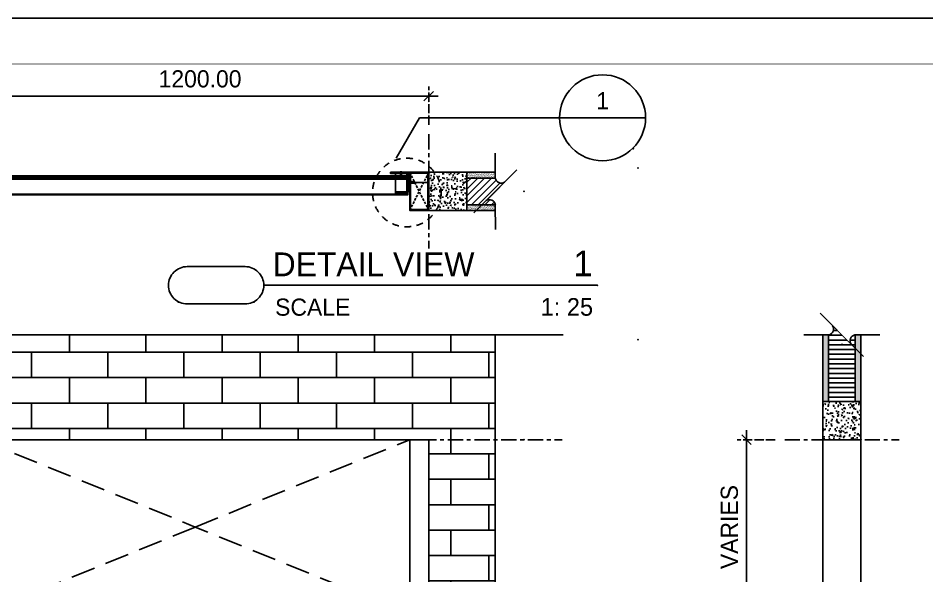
# Model space of a CAD drawing. Header units: millimetres. Extents: x -244126 to 368105, y -173968 to 259060.
# Drawn here: x 2015 to 4399, y 59388 to 60851 of the extents above; entities that cross this region are included whole.
import ezdxf
from ezdxf.enums import TextEntityAlignment as Align

# ---------------------------------------------------------------- set-up
doc = ezdxf.new("R2010")
doc.units = ezdxf.units.MM
doc.header["$MEASUREMENT"] = 0
for name, pattern in [('ACAD_ISO04W100', [30, 24, -3, 0, -3]), ('BORDER2', [22.225, 6.35, -3.175, 6.35, -3.175, 0, -3.175]), ('CENTER', [2, 1.25, -0.25, 0.25, -0.25]), ('HIDDEN', [9.525, 6.35, -3.175]), ('TA_GL_000.00010', [0.000275, 0.0001, -2.5e-05, 2.5e-05, -2.5e-05, 0.0001]), ('TA_GL_040.00000', [110, 40, -10, 10, -10, 40]), ('TA_HL_003.00000', [19.5, 10.65, -8.85]), ('TA_HL_005.00000', [32.5, 17.75, -14.75])]:
    doc.linetypes.add(name, pattern=pattern)
for name, color, linetype in [('000 - D I M', 6, 'Continuous'), ('000 - GRID', 8, 'CENTER'), ('000 - H A T C H', 8, 'Continuous'), ('000 - H I D D E N', 7, 'Continuous'), ('000 - SYMBOL CON', 1, 'Continuous'), ('000 - T E X T', 4, 'Continuous'), ('000 - TITLEBLOCK', 4, 'Continuous'), ('000 - WIPEOUT', 250, 'Continuous'), ('001 - ASCESSORIES', 1, 'Continuous'), ('002 - STRUCTURAL STEEL', 4, 'Continuous'), ('004 - CONCRETE', 5, 'Continuous'), ('004 - WALL', 3, 'Continuous'), ('A04_TUBE SERIES', 7, 'Continuous')]:
    doc.layers.add(name, color=color, linetype=linetype)
doc.styles.add('Cetury Gothic', font='GOTHIC.TTF')
doc.styles.add('CORDIA', font='cordia.shx')
doc.styles.add('MtXpl_BrowalliaUPC', font='BrowalliaUPC.ttf')
doc.styles.add('TA', font='Cordia New.ttf', dxfattribs={"height": 4.5})
doc.dimstyles.new('DIM E-E', dxfattribs={"dimscale": 2, "dimtxt": 0.18, "dimasz": 0.1, "dimexe": 0.1, "dimexo": 0.1, "dimgap": 0.09, "dimtad": 1, "dimtoh": 1, "dimzin": 0, "dimdsep": 46, "dimtxsty": 'CORDIA', "dimblk": 'OBLIQUE', "dimcen": 0.1, "dimdle": 0.1, "dimclrd": 40, "dimclre": 140, "dimclrt": 3, "dimadec": 0, "dimazin": 0, "dimtfac": 1, "dimtix": 1, "dimtmove": 2, "dimatfit": 3, "dimfxl": 1, "dimtolj": 1, "dimtzin": 0, "dimarcsym": 0})
pattern_1 = [(127.5, (-50, 3150), (-3.853648, -0.125987), [0, -3.04, 0, -3.4, 0, -3.25]), (97.5, (-50, 3150), (-5.64429, 3.53955), [0, -1.64, 0, -2.74, 0, -1.05]), (57.5, (-50, 3147.54), (-0.011318, 6.228284), [0, -1, 0, -3.6, 0, -4.7]), (47.5, (-50, 3147.54), (-1.75535, 6.01225), [0, -0.5, 0, -2.36, 0, -2.7])]
pattern_2 = [(37.5, (2350, 50), (-0.125987, 3.853648), [0, -3.04, 0, -3.4, 0, -3.25]), (7.5, (2350, 50), (3.53955, 5.64429), [0, -1.64, 0, -2.74, 0, -1.05]), (327.5, (2347.54, 50), (6.228284, 0.01132), [0, -1, 0, -3.6, 0, -4.7]), (317.5, (2347.54, 50), (6.01225, 1.75535), [0, -0.5, 0, -2.36, 0, -2.7])]

# ---------------------------------------------------------------- blocks, each defined once
blk = doc.blocks.new('*U3711')
at = {"layer": '000 - H A T C H'}
h = blk.add_hatch(dxfattribs=at)
h.set_pattern_fill('AR-BRSTD', color=0, scale=25)
h.set_pattern_definition([(0, (-1350, -100), (0, 66.675), []), (90, (-1350, -100), (-100, 66.675), [66.675, -66.675])])
h.paths.add_polyline_path([(-250, 3000), (-250, 0), (0, 0), (0, 2700), (2400, 2700), (2400, 0), (2650, 0), (2650, 3000)])
at = {"layer": '004 - WALL', "color": 0, "linetype": 'ByBlock'}
blk.add_lwpolyline([(2650, 3000), (-250, 3000), (-250, 0), (0, 0), (0, 2700), (2400, 2700), (2400, 0), (2650, 0), (2650, 3000)], close=True, dxfattribs=at)
blk = doc.blocks.new('A$Cfd196da9')
at = {"color": 0, "linetype": 'ByBlock', "const_width": 0.1}
blk.add_lwpolyline([(-143.5, -98), (96.5, -98), (96.5, 99), (-143.5, 99)], close=True, dxfattribs=at)
blk = doc.blocks.new('*U3058')
at = {"layer": '000 - TITLEBLOCK', "color": 250}
blk.add_lwpolyline([(0, 0), (5940, 0), (5940, 4200), (0, 4200)], close=True, dxfattribs=at)
at = {"layer": '000 - T E X T', "color": 3, "xscale": 20, "yscale": 20, "zscale": 20}
blk.add_blockref('A$Cfd196da9', (2970, 2100), dxfattribs=at)
at = {"color": 4, "style": 'TA'}
blk.add_attdef('PAPER_SIZE', text='', height=25, dxfattribs=at).set_placement((5686, 99.7), align=Align.MIDDLE_RIGHT)
blk.add_attdef('SCALE_SIZE', text='', height=25, dxfattribs=at).set_placement((5735.1, 100.3), align=Align.MIDDLE_LEFT)
at = {"layer": '000 - T E X T', "color": 250, "style": 'TA'}
for tag, height, p in [('SUPERLINK', 20, (172.6, 4157.7)), ('NAMEFILE', 20, (172.6, 4117.6)), ('SC', 400, (33.6, 3752.1))]:
    blk.add_attdef(tag, text='', height=height, dxfattribs=at).set_placement(p, align=Align.MIDDLE_LEFT)
at = {"layer": '000 - T E X T', "color": 4, "style": 'TA'}
for tag, height, p in [('PRELIM_NAME_JOB_1', 20, (5246.7, 3301.9)), ('PRELIM_NAME_JOB_2', 20, (5246.7, 3258.3)), ('PRELIM_NAME_PROJECT_1', 30, (4948.1, 3093.1)), ('PRELIM_NAME_PROJECT_2', 30, (4948.1, 3019.1)), ('PRELIM_NAME_PROJECT_3', 30, (4948.1, 2945.1)), ('PRELIM_NAME_TITLE_3', 24, (4955.1, 739.9)), ('DRAWING_NO1', 24, (4946.1, 329.2)), ('DRAWING_NO2', 24, (4946.1, 249.1)), ('PRELIM_NAME_TITLE_1', 1.2, (247.8, 43.7)), ('PRELIM_NAME_TITLE_2', 1.2, (247.8, 40.3))]:
    blk.add_attdef(tag, text='', height=height, dxfattribs=at).set_placement(p, align=Align.MIDDLE_LEFT)
at = {"layer": '000 - T E X T', "color": 4, "style": 'Cetury Gothic'}
for tag, p in [('SHEET_NO.', (5615.8, 340)), ('TOTAL_SHEET_NO.', (5609.7, 176.4))]:
    blk.add_attdef(tag, text='', height=36, dxfattribs=at).set_placement(p, align=Align.CENTER)
at = {"layer": '000 - T E X T', "color": 4, "style": 'TA'}
blk.add_attdef('NAME_REMARK', (552.9, 173), '', height=40, dxfattribs=at)
blk = doc.blocks.new('*U3714')
at = {"layer": '002 - STRUCTURAL STEEL', "color": 0, "linetype": 'ByBlock'}
blk.add_lwpolyline([(0, 50), (2700, 50), (2700, 0), (0, 0)], close=True, dxfattribs=at)
blk = doc.blocks.new('000 - CONCRETE_COLUMN_100x100mm.-CUT_VIEW')
at = {"layer": '000 - H A T C H'}
h = blk.add_hatch(dxfattribs=at)
h.set_pattern_fill('AR-CONC', color=256, scale=4)
h.set_pattern_definition([(50, (-55619.507, -25057.84), (28.690407, -2.510085), [3, -33]), (355, (-55619.507, -25057.84), (-5.550053, 30.087685), [2.4, -26.4]), (100.451444, (-55617.116, -25058.05), (23.140354, 27.5776), [2.549608, -28.045684]), (46.1842, (-55619.507, -25049.84), (42.689653, -6.620771), [4.5, -49.5]), (96.635635, (-55615.95, -25050.39), (37.386478, 38.964744), [3.824414, -42.06855]), (351.18416, (-55619.507, -25049.84), (37.386478, 38.964744), [3.6, -39.6]), (21, (-55615.507, -25051.84), (23.876282, -16.104756), [3, -33]), (326, (-55615.507, -25051.84), (9.732613, 29.006002), [2.4, -26.4]), (71.451445, (-55613.517, -25053.182), (33.608895, 12.901246), [2.549608, -28.045684]), (37.5, (-55619.507, -25057.84), (0.4863942, 13.3157542), [0, -26.08, 0, -26.8, 0, -26.5]), (7.5, (-55619.507, -25057.84), (10.5227815, 15.7764685), [0, -15.28, 0, -25.48, 0, -10.1]), (327.5, (-55628.427, -25057.84), (21.3528974, -0.9021949), [0, -10, 0, -31.2, 0, -41.4]), (317.5, (-55632.427, -25057.84), (23.327447, 4.0041993), [0, -13, 0, -20.72, 0, -29.4])])
h.paths.add_polyline_path([(-50, -50), (50, -50), (50, 50), (-50, 50)])
at = {"layer": '004 - CONCRETE'}
blk.add_lwpolyline([(-50, -50), (50, -50), (50, 50), (-50, 50)], close=True, dxfattribs=at)
blk = doc.blocks.new('*U3716')
at = {"layer": '000 - H A T C H'}
h = blk.add_hatch(dxfattribs=at)
h.set_pattern_fill('AR-SAND', color=8, scale=2, angle=90)
h.set_pattern_definition(pattern_1)
h.paths.add_polyline_path([(-100, 3000), (-100, 2800), (-85, 2800), (-85, 3000)])
h = blk.add_hatch(dxfattribs=at)
h.set_pattern_fill('ANSI31', color=8, scale=100, angle=135)
h.set_pattern_definition([(180, (43909.929, -40231.306), (-2e-15, -12.5), [])])
h.paths.add_polyline_path([(-15, 3000), (-15, 2800), (-85, 2800), (-85, 3000)])
h = blk.add_hatch(dxfattribs=at)
h.set_pattern_fill('AR-SAND', color=8, scale=2, angle=90)
h.set_pattern_definition(pattern_1)
h.paths.add_polyline_path([(-15, 2800), (-15, 3000), (0, 3000), (0, 2800)])
at = {"color": 3}
for points in [[(-100, 3000), (-100, 2800), (-85, 2800), (-85, 3000)], [(-15, 2800), (-15, 3000), (0, 3000), (0, 2800)]]:
    blk.add_lwpolyline(points, close=True, dxfattribs=at)
at = {"color": 2}
blk.add_lwpolyline([(-15, 3000), (-15, 2800), (-85, 2800), (-85, 3000)], close=True, dxfattribs=at)
at = {"layer": '004 - WALL', "color": 0, "linetype": 'ByBlock'}
blk.add_lwpolyline([(0, 0), (-100, 0), (-100, 2700), (0, 2700)], close=True, dxfattribs=at)
at = {"color": 3, "xscale": -1, "rotation": 90}
blk.add_blockref('000 - CONCRETE_COLUMN_100x100mm.-CUT_VIEW', (-50, 2750), dxfattribs=at)
blk = doc.blocks.new('*U3717')
at = {"color": 3}
blk.add_wipeout([(-0.969, 1.974), (0.974, 0.031), (0.89, 0.219), (0.871, 0.424), (0.917, 0.625), (1.025, 0.8), (1.184, 0.931), (1.375, 1.006), (4, 1.006), (4, 4.406), (-3.997, 4.404), (-3.997, 1.004), (-1.37, 1.006), (-1.179, 1.079), (-1.021, 1.21), (-0.913, 1.384), (-0.866, 1.583), (-0.885, 1.787)], dxfattribs=at).dxf.layer = '000 - WIPEOUT'
at = {"color": 250}
blk.add_lwpolyline([(4, 1.006), (4, 1.006)], dxfattribs=at)
at = {"color": 3}
blk.add_point((0.003, 0.003), dxfattribs=at)
at = {"layer": '000 - SYMBOL CON', "color": 0, "extrusion": (0, 0, -1)}
blk.add_line((2.269, -1.263), (-2.269, 3.275), dxfattribs=at)
at = {"layer": '000 - SYMBOL CON', "color": 0}
for p, q in [((-1.37, 1.006), (-3.997, 1.004)), ((1.375, 1.006), (4, 1.006))]:
    blk.add_line(p, q, dxfattribs=at)
at = {"layer": '000 - SYMBOL CON', "color": 0, "extrusion": (0, 0, -1)}
for centre, radius, start, end in [((1.499, 1.626), 0.634, 146.72715, 258.27285), ((-1.507, 0.382), 0.638, 326.67996, 78.07944)]:
    blk.add_arc(centre, radius, start, end, dxfattribs=at)
blk = doc.blocks.new('*U3741')
at = {"layer": '000 - H A T C H'}
h = blk.add_hatch(dxfattribs=at)
h.set_pattern_fill('AR-SAND', color=8, scale=2)
h.set_pattern_definition(pattern_2)
h.paths.add_polyline_path([(2600, 100), (2500, 100), (2500, 85), (2600, 85)])
h = blk.add_hatch(dxfattribs=at)
h.set_pattern_fill('ANSI31', color=8, scale=100)
h.set_pattern_definition([(45, (-4000, 9e-14), (-8.838835, 8.838835), [])])
h.paths.add_polyline_path([(2600, 15), (2500, 15), (2500, 85), (2600, 85)])
h = blk.add_hatch(dxfattribs=at)
h.set_pattern_fill('AR-SAND', color=8, scale=2)
h.set_pattern_definition(pattern_2)
h.paths.add_polyline_path([(2500, 15), (2600, 15), (2600, 0), (2500, 0)])
at = {"color": 3}
for points in [[(2600, 100), (2500, 100), (2500, 85), (2600, 85)], [(2500, 15), (2600, 15), (2600, 0), (2500, 0)]]:
    blk.add_lwpolyline(points, close=True, dxfattribs=at)
at = {"color": 2}
blk.add_lwpolyline([(2600, 15), (2500, 15), (2500, 85), (2600, 85)], close=True, dxfattribs=at)
at = {"color": 3, "xscale": -1}
blk.add_blockref('000 - CONCRETE_COLUMN_100x100mm.-CUT_VIEW', (2450, 50), dxfattribs=at)
blk = doc.blocks.new('*U3744')
at = {"color": 250}
blk.add_wipeout([(50, 0), (50, 100), (0, 100), (0, 0)], dxfattribs=at).dxf.layer = '000 - WIPEOUT'
at = {"layer": '000 - H A T C H'}
h = blk.add_hatch(dxfattribs=at)
h.set_pattern_fill('ANSI32', color=256, scale=0.25)
h.set_pattern_definition([(45, (37.5, 87.5), (-1.6838, 1.6838), []), (45, (38.6225, 87.5), (-1.6838, 1.6838), [])])
edge = h.paths.add_edge_path()
edge.add_line((50, 3), (50, 97))
edge.add_arc((47, 97), 3, 0, 90)
edge.add_line((47, 100), (3, 100))
edge.add_arc((3, 97), 3, 90, 180)
edge.add_line((0, 97), (0, 3))
edge.add_arc((3, 3), 3, 180, 270)
edge.add_line((3, 0), (47, 0))
edge.add_arc((47, 3), 3, 270, 360)
edge = h.paths.add_edge_path(flags=16)
edge.add_line((47.7, 4.3), (47.7, 95.7))
edge.add_arc((45.7, 95.7), 2, 0, 90)
edge.add_line((45.7, 97.7), (4.3, 97.7))
edge.add_arc((4.3, 95.7), 2, 90, 180)
edge.add_line((2.3, 95.7), (2.3, 4.3))
edge.add_arc((4.3, 4.3), 2, 180, 270)
edge.add_line((4.3, 2.3), (45.7, 2.3))
edge.add_arc((45.7, 4.3), 2, 270, 360)
at = {"layer": '000 - H I D D E N', "color": 8, "linetype": 'HIDDEN'}
for p, q in [((50, 0), (0, 100)), ((50, 100), (0, 0))]:
    blk.add_line(p, q, dxfattribs=at)
at = {"layer": '002 - STRUCTURAL STEEL', "color": 0}
for points in [[(50, 3), (50, 97, 0.414214), (47, 100), (3, 100, 0.414214), (0, 97), (0, 3, 0.414214), (3, 0), (47, 0, 0.414214)], [(47.7, 4.3), (47.7, 95.7, 0.414214), (45.7, 97.7), (4.3, 97.7, 0.414214), (2.3, 95.7), (2.3, 4.3, 0.414214), (4.3, 2.3), (45.7, 2.3, 0.414214)]]:
    blk.add_lwpolyline(points, format="xyb", close=True, dxfattribs=at)
at = {"layer": 'Defpoints', "color": 250}
blk.add_lwpolyline([(50, 0), (50, 100), (0, 100), (0, 0)], close=True, dxfattribs=at)
blk = doc.blocks.new('*U3750')
at = {"color": 3}
blk.add_wipeout([(1.375, 3.006), (1.184, 2.931), (1.025, 2.8), (0.917, 2.625), (0.871, 2.424), (0.89, 2.219), (0.974, 2.031), (-0.969, 3.974), (-0.885, 3.787), (-0.866, 3.583), (-0.913, 3.384), (-1.021, 3.21), (-1.179, 3.079), (-1.37, 3.006), (-59.997, 3.02), (-59.997, -0.38), (60, -0.394), (60, 3.006)], dxfattribs=at).dxf.layer = '000 - WIPEOUT'
at = {"color": 250}
blk.add_lwpolyline([(60, 3.006), (60, 3.006)], dxfattribs=at)
at = {"color": 3}
blk.add_point((0.003, 0.003), dxfattribs=at)
at = {"layer": '000 - SYMBOL CON', "color": 0, "extrusion": (0, 0, -1)}
blk.add_line((2.269, 0.737), (-2.269, 5.275), dxfattribs=at)
at = {"layer": '000 - SYMBOL CON', "color": 0}
for p, q in [((-1.37, 3.006), (-59.997, 3.02)), ((1.375, 3.006), (60, 3.006))]:
    blk.add_line(p, q, dxfattribs=at)
at = {"layer": '000 - SYMBOL CON', "color": 0, "extrusion": (0, 0, -1)}
for centre, radius, start, end in [((1.499, 3.626), 0.634, 146.72715, 258.27285), ((-1.507, 2.382), 0.638, 326.67996, 78.07944)]:
    blk.add_arc(centre, radius, start, end, dxfattribs=at)
blk = doc.blocks.new('*U3752')
at = {"color": 3}
blk.add_wipeout([(1.375, 3.006), (1.184, 2.931), (1.025, 2.8), (0.917, 2.625), (0.871, 2.424), (0.89, 2.219), (0.974, 2.031), (-0.969, 3.974), (-0.885, 3.787), (-0.866, 3.583), (-0.913, 3.384), (-1.021, 3.21), (-1.179, 3.079), (-1.37, 3.006), (-3.997, 3.004), (-3.997, -0.396), (4, -0.394), (4, 3.006)], dxfattribs=at).dxf.layer = '000 - WIPEOUT'
at = {"color": 250}
blk.add_lwpolyline([(4, 3.006), (4, 3.006)], dxfattribs=at)
at = {"color": 3}
blk.add_point((0.003, 0.003), dxfattribs=at)
at = {"layer": '000 - SYMBOL CON', "color": 0, "extrusion": (0, 0, -1)}
blk.add_line((2.269, 0.737), (-2.269, 5.275), dxfattribs=at)
at = {"layer": '000 - SYMBOL CON', "color": 0}
for p, q in [((-1.37, 3.006), (-3.997, 3.004)), ((1.375, 3.006), (4, 3.006))]:
    blk.add_line(p, q, dxfattribs=at)
at = {"layer": '000 - SYMBOL CON', "color": 0, "extrusion": (0, 0, -1)}
for centre, radius, start, end in [((1.499, 3.626), 0.634, 146.72715, 258.27285), ((-1.507, 2.382), 0.638, 326.67996, 78.07944)]:
    blk.add_arc(centre, radius, start, end, dxfattribs=at)
blk = doc.blocks.new('*U3718')
at = {"color": 3}
blk.add_wipeout([(-0.969, 1.974), (0.974, 0.031), (0.89, 0.219), (0.871, 0.424), (0.917, 0.625), (1.025, 0.8), (1.184, 0.931), (1.375, 1.006), (62.109, 1.006), (62.109, 4.406), (-62.792, 4.421), (-62.792, 1.021), (-1.37, 1.006), (-1.179, 1.079), (-1.021, 1.21), (-0.913, 1.384), (-0.866, 1.583), (-0.885, 1.787)], dxfattribs=at).dxf.layer = '000 - WIPEOUT'
at = {"color": 250}
blk.add_lwpolyline([(62.109, 1.006), (62.109, 1.006)], dxfattribs=at)
at = {"layer": '000 - SYMBOL CON', "color": 0}
blk.add_line((1.375, 1.006), (62.109, 1.006), dxfattribs=at)
blk = doc.blocks.new('*U3721')
at = {"color": 3}
blk.add_point((0, -2900), dxfattribs=at)
at = {"layer": '000 - GRID', "color": 0, "linetype": 'ByBlock'}
blk.add_line((0, 100), (0, -3000), dxfattribs=at)
at = {"style": 'TA', "flags": 1}
blk.add_attdef('LOCATION', (6, 6), '', height=4.5, dxfattribs=at)
blk = doc.blocks.new('*U864')
at = {"color": 4}
blk.add_line((-4.258, 5.701), (-39.258, 5.701), dxfattribs=at)
at = {"linetype": 'TA_GL_000.00010'}
blk.add_point((0, 18), dxfattribs=at)
for p in [(-4.258, 5.701), (0, 0)]:
    blk.add_point(p)
at = {"layer": '000 - SYMBOL CON', "color": 0, "linetype": 'ByBlock'}
blk.add_lwpolyline([(-47.299, 7.66, 0.414214), (-49.258, 5.701, 0.414214), (-47.299, 3.741), (-41.218, 3.741, 0.414214), (-39.258, 5.701, 0.414214), (-41.218, 7.66)], format="xyb", close=True, dxfattribs=at)
at = {"color": 4, "linetype": 'BORDER2', "style": 'Cetury Gothic'}
blk.add_text('SCALE', height=1.8, dxfattribs=at).set_placement((-38.07, 2.508))
at = {"color": 0, "style": 'TA'}
for tag, p in [('HEADING2', (-38.329, 10.65)), ('HEADING', (-38.329, 6.65))]:
    blk.add_attdef(tag, p, '', height=2.5, dxfattribs=at)
for tag, height, p in [('LO', 2.7, (-4.758, 6.65)), ('SC', 1.85, (-4.7, 2.508))]:
    blk.add_attdef(tag, text='', height=height, dxfattribs=at).set_placement(p, align=Align.RIGHT)
at = {"layer": '000 - T E X T', "color": 0, "style": 'MtXpl_BrowalliaUPC'}
blk.add_attdef('NO.CODE', text='', height=2, dxfattribs=at).set_placement((-44.258, 5.701), align=Align.MIDDLE_CENTER)
blk = doc.blocks.new('*U3754')
at = {"color": 3}
blk.add_point((0, -100), dxfattribs=at)
at = {"layer": '000 - GRID', "color": 0, "linetype": 'ByBlock'}
blk.add_line((0, 100), (0, -200), dxfattribs=at)
at = {"layer": '000 - GRID', "color": 0}
blk.add_point((0, 0), dxfattribs=at)
at = {"style": 'TA', "flags": 1}
blk.add_attdef('LOCATION', (6, 6), '', height=4.5, dxfattribs=at)
blk = doc.blocks.new('_Oblique')
at = {"color": 0, "linetype": 'ByBlock', "lineweight": -2}
blk.add_line((-0.5, -0.5), (0.5, 0.5), dxfattribs=at)
blk = doc.blocks.new('*D3800')
at = {"layer": '000 - D I M', "color": 140, "linetype": 'ACAD_ISO04W100', "lineweight": -2, "transparency": 16777216}
for p, q in [((1892.4, 60571.1), (1892.4, 60671.1)), ((3092.4, 60571.1), (3092.4, 60671.1))]:
    blk.add_line(p, q, dxfattribs=at)
at = {"layer": '000 - D I M', "color": 40, "lineweight": -2, "transparency": 16777216}
blk.add_line((1867.4, 60646.1), (3117.4, 60646.1), dxfattribs=at)
at = {"layer": 'Defpoints', "color": 0, "transparency": 16777216}
for p in [(3092.4, 60646.1), (1892.4, 60546.1), (3092.4, 60546.1)]:
    blk.add_point(p, dxfattribs=at)
at = {"layer": '000 - D I M', "color": 40, "lineweight": -2, "transparency": 16777216, "xscale": 25, "yscale": 25, "zscale": 25, "rotation": 180}
blk.add_blockref('_Oblique', (1892.4, 60646.1), dxfattribs=at)
at = {"layer": '000 - D I M', "color": 40, "lineweight": -2, "transparency": 16777216, "xscale": 25, "yscale": 25, "zscale": 25}
blk.add_blockref('_Oblique', (3092.4, 60646.1), dxfattribs=at)
at = {"layer": '000 - D I M', "color": 3, "transparency": 16777216, "insert": (2492.4, 60691.1), "char_height": 45, "attachment_point": 5, "style": 'CORDIA'}
blk.add_mtext('\\A1;1200.00', dxfattribs=at)
blk = doc.blocks.new('*U4245')
at = {"color": 2}
blk.add_line((-4.511, 0), (4.511, 0), dxfattribs=at)
blk.add_circle((0, 0), 4.511, dxfattribs=at)
at = {"color": 7}
blk.add_point((3.241, -3.241), dxfattribs=at)
at = {"layer": '000 - SYMBOL CON', "color": 2, "linetype": 'ByBlock'}
blk.add_lwpolyline([(-21.66, -4.238), (-19.213, 0), (-4.511, 0)], dxfattribs=at)
at = {"color": 2, "style": 'Cetury Gothic'}
for tag, p in [('DETAIL_NO.', (0, 1.792)), ('DRAWING_NO.', (0, -1.792))]:
    blk.add_attdef(tag, text='', height=1.8, dxfattribs=at).set_placement(p, align=Align.MIDDLE_CENTER)
blk = doc.blocks.new('*D3802')
at = {"layer": 'A04_TUBE SERIES', "color": 40, "lineweight": -2, "transparency": 16777216}
blk.add_line((3926.3, 59261.6), (3926.3, 59769.5), dxfattribs=at)
at = {"layer": 'A04_TUBE SERIES', "color": 140, "linetype": 'ACAD_ISO04W100', "lineweight": -2, "transparency": 16777216}
for p, q in [((4001.3, 59744.5), (3901.3, 59744.5)), ((4001.3, 59286.6), (3901.3, 59286.6))]:
    blk.add_line(p, q, dxfattribs=at)
at = {"layer": 'Defpoints', "color": 0, "transparency": 16777216}
for p in [(3926.3, 59744.5), (4026.3, 59744.5), (4026.3, 59286.6)]:
    blk.add_point(p, dxfattribs=at)
at = {"layer": 'A04_TUBE SERIES', "color": 40, "lineweight": -2, "transparency": 16777216, "xscale": 25, "yscale": 25, "zscale": 25}
for p, rotation in [((3926.3, 59744.5), 90), ((3926.3, 59286.6), 270)]:
    blk.add_blockref('_Oblique', p, dxfattribs=dict(at, rotation=rotation))
at = {"layer": 'A04_TUBE SERIES', "color": 3, "transparency": 16777216, "insert": (3881.3, 59515.5), "char_height": 45, "attachment_point": 5, "rotation": 90, "style": 'CORDIA'}
blk.add_mtext('\\A1;VARIES', dxfattribs=at)
blk = doc.blocks.new('000 - ASSCESSORIES_FAMELINE_AL.FLEX_BK_FOR_70Z_[70Z-BK]_TOP_VIEW')
at = {"color": 3}
blk.add_point((0, 0), dxfattribs=at)
at = {"layer": '001 - ASCESSORIES', "color": 8}
for p, q in [((-45.1, -15), (-45.1, 15)), ((-6.2, -15), (-6.2, 15))]:
    blk.add_line(p, q, dxfattribs=at)
at = {"layer": '001 - ASCESSORIES', "color": 0, "linetype": 'ByBlock'}
blk.add_lwpolyline([(-49.9, 15), (2.7, 15), (2.7, -15), (-49.9, -15)], close=True, dxfattribs=at)
blk = doc.blocks.new('*U3770')
at = {"color": 8}
for p, q in [((1190.4, -230), (1190.4, -1345)), ((1190.4, -230), (1190.4, -1345)), ((1190.5, -230), (1190.5, -1345)), ((1190.7, -230), (1190.7, -1345)), ((1190.8, -230), (1190.8, -1345)), ((1191.1, -230), (1191.1, -1345)), ((1191.3, -230), (1191.3, -1345)), ((1191.6, -230), (1191.6, -1345)), ((1192.2, -230), (1192.2, -1345)), ((1232.1, -230), (1232.1, -1345)), ((1232.2, -230), (1232.2, -1345)), ((1232.3, -230), (1232.3, -1345)), ((1232.4, -230), (1232.4, -1345)), ((1232.6, -230), (1232.6, -1345)), ((1232.9, -230), (1232.9, -1345)), ((1233.1, -230), (1233.1, -1345)), ((1233.4, -230), (1233.4, -1345)), ((1234.1, -230), (1234.1, -1345)), ((1235.3, -230), (1235.3, -1345)), ((1236.5, -230), (1236.5, -1345)), ((1236.8, -230), (1236.8, -1345)), ((1237.2, -230), (1237.2, -1345)), ((1237.5, -230), (1237.5, -1345)), ((1237.8, -230), (1237.8, -1345))]:
    blk.add_line(p, q, dxfattribs=at)
at = {"color": 3}
blk.add_lwpolyline([(1240.1, -1345), (1190.4, -1345), (1190.4, -230), (1240.1, -230)], close=True, dxfattribs=at)
at = {"layer": '001 - ASCESSORIES', "color": 1, "linetype": 'ByBlock'}
for p in [(1243.9, -247.5), (1243.9, -1327.5)]:
    blk.add_blockref('000 - ASSCESSORIES_FAMELINE_AL.FLEX_BK_FOR_70Z_[70Z-BK]_TOP_VIEW', p, dxfattribs=at)
blk = doc.blocks.new('*U3771')
at = {"layer": '000 - H A T C H'}
h = blk.add_hatch(dxfattribs=at)
h.set_pattern_fill('ANSI32', color=256, scale=0.1)
h.set_pattern_definition([(45, (0, 0), (-0.673519, 0.673519), []), (45, (0.449, 0), (-0.673519, 0.673519), [])])
edge = h.paths.add_edge_path()
edge.add_line((0, 1.5), (0, 50))
edge.add_line((0, 50), (-3, 50))
edge.add_line((-3, 50), (-3, 3))
edge.add_line((-3, 3), (-50, 3))
edge.add_line((-50, 3), (-50, 0))
edge.add_line((-50, 0), (-1.5, 0))
edge.add_arc((-1.5, 1.5), 1.5, 270, 360)
blk.add_point((0, 0))
at = {"layer": '001 - ASCESSORIES', "color": 0, "linetype": 'ByBlock'}
for points in [[(-3, 50), (-3, 3), (-50, 3), (-50, 0), (-1.5, 0)], [(0, 1.5), (0, 50), (-3, 50)]]:
    blk.add_lwpolyline(points, dxfattribs=at)
blk.add_lwpolyline([(-1.5, 0, 0.414214), (0, 1.5)], format="xyb", dxfattribs=at)
blk = doc.blocks.new('*U3772')
at = {"layer": '000 - H A T C H'}
h = blk.add_hatch(dxfattribs=at)
h.set_pattern_fill('DOTS', color=8, scale=5, angle=90)
edge = h.paths.add_edge_path()
edge.add_arc((6.3, 0), 1.25, -53.1301, 53.1301, ccw=False)
edge.add_arc((6.3, -0.7), 0.812, 202.6199, 337.3801, ccw=False)
edge.add_line((5.5, -1), (0, -1))
edge.add_line((0, -1), (0, -3))
edge.add_line((0, -3), (-1, -1.5))
edge.add_line((-1, -1.5), (-1, 1.5))
edge.add_line((-1, 1.5), (0, 3))
edge.add_line((0, 3), (0, 1))
edge.add_line((0, 1), (5.5, 1))
edge.add_arc((6.3, 0.7), 0.812, 22.6199, 157.3801, ccw=False)
at = {"layer": '001 - ASCESSORIES', "color": 0}
for p, q in [((5.5, 1), (0, 1)), ((5.5, -1), (0, -1))]:
    blk.add_line(p, q, dxfattribs=at)
for points in [[(-1, -1.5), (-1, 1.5), (0, 3), (0, -3)], [(0, 3), (0, 1), (5.5, 1), (5.5, -1), (0, -1), (0, -3), (-1, -1.5), (-1, 1.5)]]:
    blk.add_lwpolyline(points, close=True, dxfattribs=at)
blk.add_lwpolyline([(7, 1, -0.5), (7, -1, -0.666667), (5.5, -1), (0, -1), (0, -3), (-1, -1.5), (-1, 1.5), (0, 3), (0, 1), (5.5, 1, -0.666667)], format="xyb", close=True, dxfattribs=at)
blk.add_lwpolyline([(7, -1), (7, 1, -0.5), (7, -1, -0.666667), (5.5, -1), (5.5, 1, -0.666667), (7, 1)], format="xyb", dxfattribs=at)
blk = doc.blocks.new('000 - DYNAMIC_VIEW_ASSCESSORIES_PHILLIPS_HEAD_SELF_DRILLING_SCREW_No.8x19mm._SIDE_VIEW')
at = {"layer": '000 - H A T C H'}
h = blk.add_hatch(color=250, dxfattribs=at)
h.dxf.hatch_style = 1
edge = h.paths.add_edge_path()
edge.add_line((7.2, 2), (6, 2))
edge.add_arc((5, 1.6), 1.05, 384.1341, 422.4587)
edge.add_arc((4.8, 2.5), 0.657, 308.6596, 358.8819, ccw=False)
edge.add_line((5.2, 2), (4, 2))
edge.add_arc((3, 1.6), 1.05, 384.1341, 422.4587)
edge.add_arc((2.8, 2.5), 0.657, 308.6596, 358.8819, ccw=False)
edge.add_line((3.2, 2), (2, 2))
edge.add_arc((1, 1.6), 1.05, 384.1341, 422.4587)
edge.add_arc((0.8, 2.5), 0.657, 315.6091, 358.8819, ccw=False)
edge.add_line((1.3, 2.1), (0, 2.5))
edge.add_line((0, 2.5), (0, 4.5))
edge.add_line((0, 4.5), (-0.5, 4.5))
edge.add_arc((7.3, 0), 9.04, 150.1372, 176.0119)
edge.add_line((-1.7, 0.6), (-1, 0.6))
edge.add_line((-1, 0.6), (-1, -0.6))
edge.add_line((-1, -0.6), (-1.7, -0.6))
edge.add_arc((7.3, 0), 9.04, 183.5796, 209.8628)
edge.add_line((-0.5, -4.5), (0, -4.5))
edge.add_line((0, -4.5), (0, -2.5))
edge.add_line((0, -2.5), (1.8, -2))
edge.add_line((1.8, -2), (2.1, -2))
edge.add_arc((1.7, -2.9), 0.966, 382.4776, 424.1153, ccw=False)
edge.add_arc((2, -1.9), 0.847, 314.556, 352.9855)
edge.add_line((2.9, -2), (4.1, -2))
edge.add_arc((3.7, -2.9), 0.966, 382.4776, 424.1153, ccw=False)
edge.add_arc((4, -1.9), 0.847, 314.556, 352.9855)
edge.add_line((4.9, -2), (6.1, -2))
edge.add_arc((5.7, -2.9), 0.966, 382.4776, 424.1153, ccw=False)
edge.add_arc((6, -1.9), 0.847, 314.556, 352.9855)
edge.add_line((6.9, -2), (8.1, -2))
edge.add_arc((7.7, -2.9), 0.966, 382.4776, 424.1153, ccw=False)
edge.add_arc((8, -1.9), 0.847, 314.556, 352.9855)
edge.add_line((8.9, -2), (10.1, -2))
edge.add_arc((9.7, -2.9), 0.966, 382.4776, 424.1153, ccw=False)
edge.add_arc((10, -1.9), 0.847, 314.556, 352.9855)
edge.add_line((10.9, -2), (12.1, -2))
edge.add_arc((11.7, -2.9), 0.966, 382.4776, 424.1153, ccw=False)
edge.add_arc((12, -1.9), 0.847, 314.556, 352.9855)
edge.add_line((12.9, -2), (13.6, -2))
edge.add_line((13.6, -2), (14.1, -1.8))
edge.add_arc((13.7, -2.7), 0.966, 382.4776, 424.1153, ccw=False)
edge.add_arc((14, -1.7), 0.847, 314.556, 352.9855)
edge.add_line((14.8, -1.8), (14.8, -1.6))
edge.add_line((14.8, -1.6), (15.9, -1.1))
edge.add_arc((15.5, -2), 0.966, 382.4776, 424.1153, ccw=False)
edge.add_arc((15.8, -1), 0.847, 314.556, 352.9855)
edge.add_line((16.7, -1.1), (16.6, -0.9))
edge.add_line((16.6, -0.9), (19, 0))
edge.add_line((19, 0), (16.2, 1.1))
edge.add_line((16.2, 1.1), (16.1, 1.3))
edge.add_arc((15.2, 0.9), 1.05, 384.1341, 422.4587)
edge.add_arc((15, 1.9), 0.657, 308.6596, 358.8819, ccw=False)
edge.add_line((15.4, 1.3), (14, 1.9))
edge.add_line((14, 1.9), (14, 2))
edge.add_arc((13, 1.6), 1.05, 384.1341, 422.4587)
edge.add_arc((12.8, 2.5), 0.657, 308.6596, 358.8819, ccw=False)
edge.add_line((13.2, 2), (12, 2))
edge.add_arc((11, 1.6), 1.05, 384.1341, 422.4587)
edge.add_arc((10.8, 2.5), 0.657, 308.6596, 358.8819, ccw=False)
edge.add_line((11.2, 2), (10, 2))
edge.add_arc((9, 1.6), 1.05, 384.1341, 422.4587)
edge.add_arc((8.8, 2.5), 0.657, 308.6596, 358.8819, ccw=False)
edge.add_line((9.2, 2), (8, 2))
edge.add_arc((7, 1.6), 1.05, 384.1341, 422.4587)
edge.add_arc((6.8, 2.5), 0.657, 308.6596, 358.8819, ccw=False)
at = {"layer": '001 - ASCESSORIES', "color": 0, "linetype": 'ByBlock'}
for p, q in [((-1, 0.6), (-1.7, 0.6)), ((-1, -0.6), (-1, 0.6)), ((0, 4.5), (-0.5, 4.5)), ((-0.5, 4.5), (-0.5, -4.5)), ((0, 4.5), (0, -4.5)), ((1.3, 2.1), (0, 2.5)), ((2.6, -2.5), (1.5, 2.5)), ((3.2, 2), (2, 2)), ((4.6, -2.5), (3.5, 2.5)), ((5.2, 2), (4, 2)), ((6.6, -2.5), (5.5, 2.5)), ((7.2, 2), (6, 2)), ((8.6, -2.5), (7.5, 2.5)), ((9.2, 2), (8, 2)), ((10.6, -2.5), (9.5, 2.5)), ((11.2, 2), (10, 2)), ((12.6, -2.5), (11.5, 2.5)), ((13.2, 2), (12, 2)), ((14.6, -2.3), (13.5, 2.5)), ((14, 1.9), (15.4, 1.3)), ((16.4, -1.6), (15.6, 1.8)), ((16.2, 1.1), (19, 0)), ((-1.7, -0.6), (-1, -0.6)), ((0, 0), (-0.5, 0)), ((0, -4.5), (-0.5, -4.5)), ((0, -2.5), (1.8, -2)), ((2.1, -2), (1.8, -2)), ((4.1, -2), (2.9, -2)), ((6.1, -2), (4.9, -2)), ((8.1, -2), (6.9, -2)), ((10.1, -2), (8.9, -2)), ((12.1, -2), (10.9, -2)), ((13.6, -2), (12.9, -2)), ((13.6, -2), (14.1, -1.8)), ((14.8, -1.6), (15.9, -1.1)), ((16.6, -0.9), (19, 0))]:
    blk.add_line(p, q, dxfattribs=at)
for points in [[(2.1, -2), (1.2, 2, 0.222712), (1.5, 2.5, -0.168799), (2, 2), (2.9, -2, -0.16927), (2.6, -2.5, 0.183704)], [(4.1, -2), (3.2, 2, 0.222712), (3.5, 2.5, -0.168799), (4, 2), (4.9, -2, -0.16927), (4.6, -2.5, 0.183704)], [(6.1, -2), (5.2, 2, 0.222712), (5.5, 2.5, -0.168799), (6, 2), (6.9, -2, -0.16927), (6.6, -2.5, 0.183704)], [(8.1, -2), (7.2, 2, 0.222712), (7.5, 2.5, -0.168799), (8, 2), (8.9, -2, -0.16927), (8.6, -2.5, 0.183704)], [(10.1, -2), (9.2, 2, 0.222712), (9.5, 2.5, -0.168799), (10, 2), (10.9, -2, -0.16927), (10.6, -2.5, 0.183704)], [(12.1, -2), (11.2, 2, 0.222712), (11.5, 2.5, -0.168799), (12, 2), (12.9, -2, -0.16927), (12.6, -2.5, 0.183704)], [(14.1, -1.8), (13.2, 2, 0.222712), (13.5, 2.5, -0.168799), (14, 2), (14.8, -1.8, -0.16927), (14.6, -2.3, 0.183704)], [(15.9, -1.1), (15.4, 1.3, 0.222712), (15.6, 1.8, -0.168799), (16.1, 1.3), (16.7, -1.1, -0.16927), (16.4, -1.6, 0.183704)]]:
    blk.add_lwpolyline(points, format="xyb", close=True, dxfattribs=at)
for start, end in [(150.1372, 176.0119), (183.5796, 209.8628)]:
    blk.add_arc((7.3, 0), 9.04, start, end, dxfattribs=at)
at = {"layer": 'Defpoints', "color": 250, "linetype": 'ByBlock', "ltscale": 0.001}
blk.add_line((54.2, 0), (-3.8, 0), dxfattribs=at)
at = {"layer": '001 - ASCESSORIES', "color": 0, "insert": (8.5, 0), "char_height": 1, "width": 59.684, "attachment_point": 2, "rotation": 90, "style": 'Cetury Gothic'}
blk.add_mtext('\\A1;{\\H2.1x;\\C150;\\S3/4;\\H0.47634x; }', dxfattribs=at)
blk = doc.blocks.new('*U4798')
at = {"layer": '001 - ASCESSORIES', "color": 0, "linetype": 'ByBlock'}
blk.add_blockref('000 - DYNAMIC_VIEW_ASSCESSORIES_PHILLIPS_HEAD_SELF_DRILLING_SCREW_No.8x19mm._SIDE_VIEW', (0, 0), dxfattribs=at)

msp = doc.modelspace()

# ---------------------------------------------------------------- linework, layer by layer
at = {"layer": 'A04_TUBE SERIES', "color": 8, "linetype": 'HIDDEN', "ltscale": 10}
for points in [[(1917.40343, 59744.47557), (2479.90343, 59515.55509), (3042.40343, 59744.47557)], [(3042.40343, 59286.6346), (2479.90343, 59515.55509), (1917.40343, 59286.6346)]]:
    msp.add_lwpolyline(points, dxfattribs=at)

# ---------------------------------------------------------------- block references
at = {"color": 2, "linetype": 'TA_HL_003.00000'}
msp.add_blockref('*U3058', (-380.06902, 56650.53614), dxfattribs=at)
at = {"color": 3}
msp.add_blockref('*U3741', (692.40343, 60346.1045), dxfattribs=at)
at = {"color": 8}
msp.add_blockref('*U3711', (692.40343, 57044.47557), dxfattribs=at)
at = {"color": 1}
msp.add_blockref('*U3716', (4226.31327, 57044.47557), dxfattribs=at)
at = {"layer": '000 - GRID', "linetype": 'TA_GL_040.00000', "rotation": 90}
msp.add_blockref('*U3754', (4126.31327, 59744.47557), dxfattribs=at)
at = {"layer": '001 - ASCESSORIES', "rotation": 270}
msp.add_blockref('*U3772', (3019.90343, 60446.1045), dxfattribs=at)
at = {"layer": '002 - STRUCTURAL STEEL', "color": 1, "rotation": 90}
msp.add_blockref('*U3714', (3092.40343, 57044.47557), dxfattribs=at)

# ---------------------------------------------------------------- dimensions: what is measured, and where the dimension line sits
at = {"layer": '000 - D I M', "color": 3}
dim = msp.add_linear_dim(base=(3092.40343, 60646.1045), p1=(1892.40343, 60546.1045), p2=(3092.40343, 60546.1045), dimstyle='DIM E-E', override={"dimscale": 250}, dxfattribs=at)
dim.commit()
dim.dimension.update_dxf_attribs({"geometry": '*D3800', "text_midpoint": (2492.40343, 60691.1045)})
at = {"layer": 'A04_TUBE SERIES', "color": 3}
dim = msp.add_linear_dim(base=(3926.31327, 59744.47557), p1=(4026.31327, 59286.62388), p2=(4026.31327, 59744.47557), angle=90, text='VARIES', dimstyle='DIM E-E', override={"dimscale": 250}, dxfattribs=at)
dim.commit()
dim.dimension.update_dxf_attribs({"geometry": '*D3802', "text_midpoint": (3881.31327, 59515.54973)})

# ---------------------------------------------------------------- next in the draw order: block references
at = {"layer": '000 - SYMBOL CON', "color": 2, "xscale": 25, "yscale": 25, "zscale": 25, "rotation": 90}
for name, p in [('*U3752', (3342.27707, 60396.1764)), ('*U3750', (3342.27707, 58544.37445))]:
    msp.add_blockref(name, p, dxfattribs=at)
at = {"layer": '000 - SYMBOL CON', "color": 2, "xscale": 25, "yscale": 25, "zscale": 25}
msp.add_blockref('*U3717', (4176.24137, 59994.47557), dxfattribs=at)
at = {"layer": 'A04_TUBE SERIES', "color": 3}
msp.add_blockref('*U3744', (3042.40343, 60346.1045), dxfattribs=at)

# ---------------------------------------------------------------- next in the draw order: linework, layer by layer
at = {"layer": '000 - SYMBOL CON', "color": 2, "linetype": 'TA_HL_005.00000'}
msp.add_circle((3034.90343, 60393.1045), 90, dxfattribs=at)

# ---------------------------------------------------------------- next in the draw order: block references
at = {"color": 2, "rotation": 90}
msp.add_blockref('*U3770', (1692.42086, 59196.45012), dxfattribs=at)
at = {"layer": '000 - GRID', "linetype": 'TA_GL_040.00000'}
msp.add_blockref('*U3754', (3092.40343, 60446.1045), dxfattribs=at)
at = {"layer": '000 - GRID', "linetype": 'TA_GL_040.00000', "rotation": 90}
msp.add_blockref('*U3721', (442.40343, 59744.47557), dxfattribs=at)
at = {"layer": '000 - SYMBOL CON', "linetype": 'TA_HL_005.00000'}
ref = msp.add_blockref('*U4245', (3548.57361, 60589.24321), dxfattribs=dict(at, xscale=25, yscale=25, zscale=25))
ref.add_attrib('DETAIL_NO.', '1', dxfattribs={"layer": '0', "color": 2, "height": 45, "style": 'Cetury Gothic'}).set_placement((3548.57361, 60634.04116), align=Align.MIDDLE_CENTER)
at = {"layer": '000 - SYMBOL CON', "color": 2, "xscale": 25, "yscale": 25, "zscale": 25}
msp.add_blockref('*U3718', (1892.40343, 59994.47557), dxfattribs=at)
at = {"layer": '001 - ASCESSORIES', "color": 3, "rotation": 90.00000000000001}
msp.add_blockref('*U3771', (3042.40343, 60446.1045), dxfattribs=at)
at = {"layer": 'A04_TUBE SERIES', "color": 1}
msp.add_blockref('*U4798', (3039.40343, 60419.6045), dxfattribs=at)

# ---------------------------------------------------------------- next in the draw order: block references
at = {"layer": '000 - T E X T', "xscale": 25, "yscale": 25, "zscale": 25}
msp.add_blockref('*U864', (3641.10843, 60007.21246), dxfattribs=at).add_auto_attribs({'HEADING': 'DETAIL VIEW', 'LO': '1', 'SC': '1: 25'})

doc.saveas('drawing.dxf')
